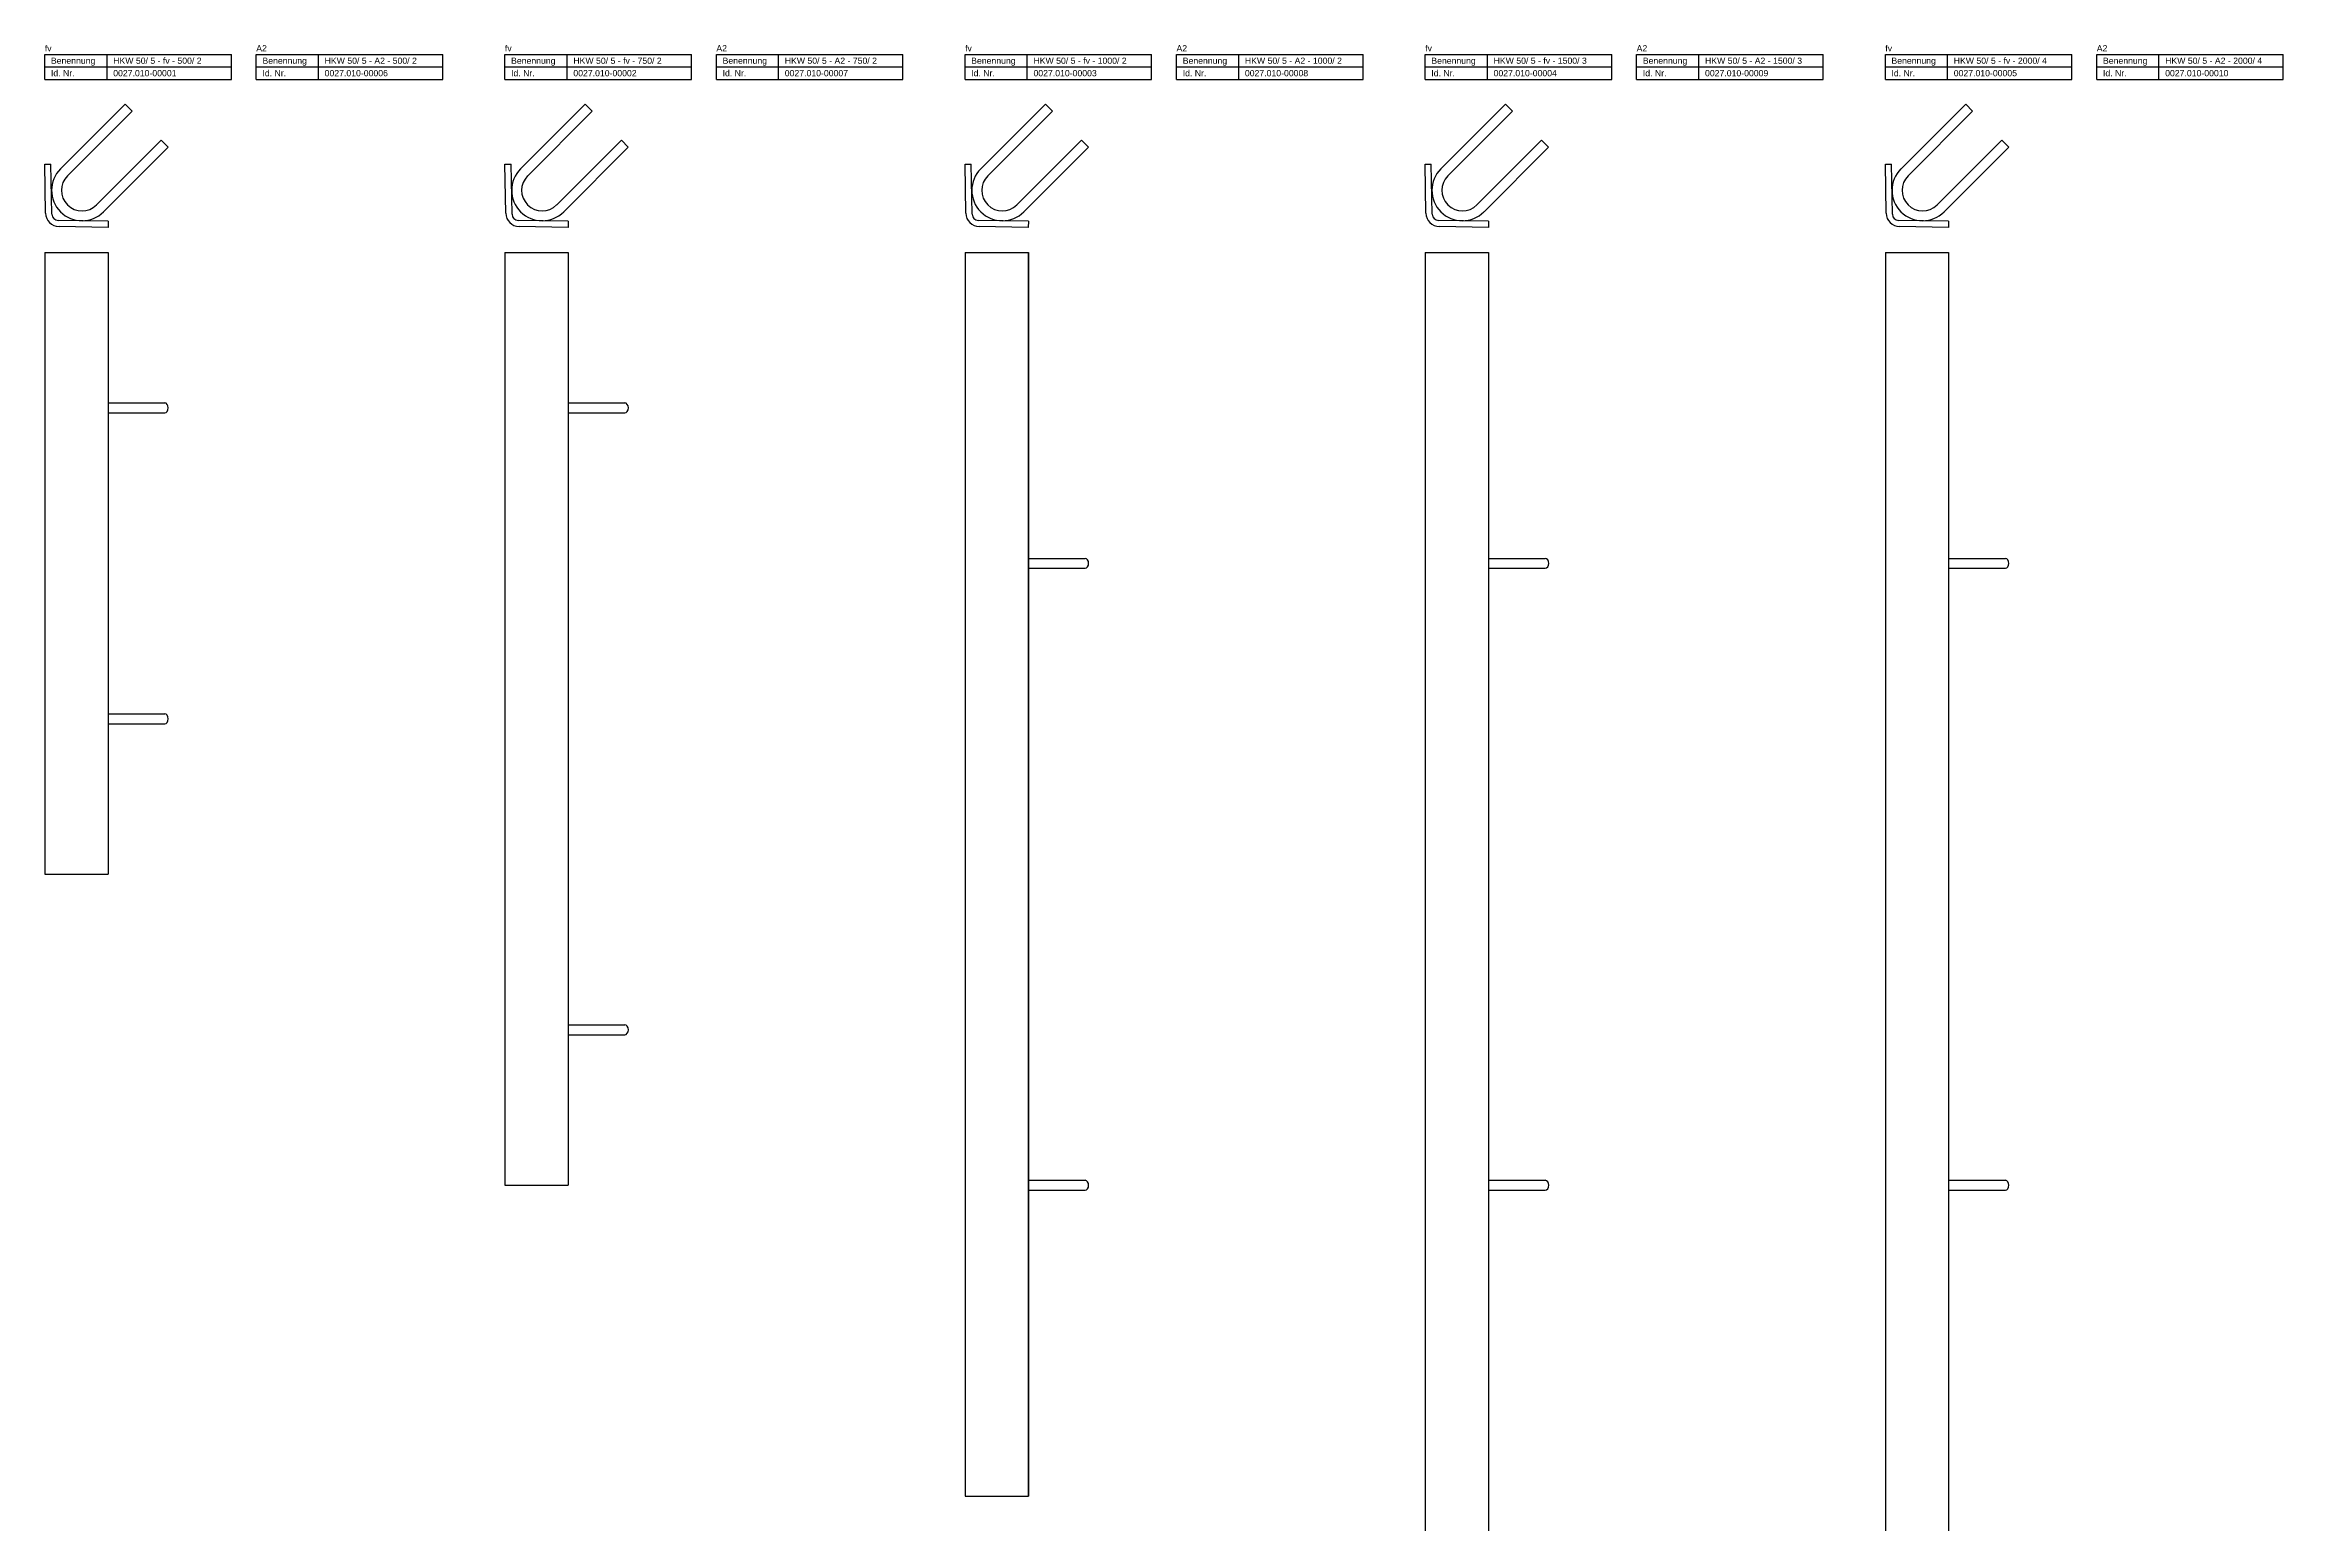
# Model space of a CAD drawing. Header units: millimetres. Extents: x 1092 to 2892, y 407 to 2574.
# Drawn here: x 1092 to 2892, y 1385 to 2574 of the extents above; entities that cross this region are included whole.
import ezdxf

# ---------------------------------------------------------------- set-up
doc = ezdxf.new("R2010")
doc.units = ezdxf.units.MM
doc.header["$LTSCALE"] = 5
doc.layers.add('HALFEN', color=2, linetype='CONTINUOUS')
doc.styles.add('ARIAL50', font='ARIAL.TTF', dxfattribs={"height": 5})

msp = doc.modelspace()

# ---------------------------------------------------------------- linework, layer by layer
at = {"layer": 'HALFEN'}
for p, q in [((1092.3, 2566.2), (1242.3, 2566.2)), ((1092.3, 2546.2), (1092.3, 2566.2)), ((1092.3, 2556.2), (1242.3, 2556.2)), ((1142.3, 2546.2), (1142.3, 2566.2)), ((1242.3, 2546.2), (1242.3, 2566.2)), ((1262.3, 2566.2), (1412.3, 2566.2)), ((1262.3, 2546.2), (1262.3, 2566.2)), ((1262.3, 2556.2), (1412.3, 2556.2)), ((1312.3, 2546.2), (1312.3, 2566.2)), ((1412.3, 2546.2), (1412.3, 2566.2)), ((1462.3, 2566.2), (1612.3, 2566.2)), ((1462.3, 2546.2), (1462.3, 2566.2)), ((1462.3, 2556.2), (1612.3, 2556.2)), ((1512.3, 2546.2), (1512.3, 2566.2)), ((1612.3, 2546.2), (1612.3, 2566.2)), ((1632.3, 2566.2), (1782.3, 2566.2)), ((1632.3, 2546.2), (1632.3, 2566.2)), ((1632.3, 2556.2), (1782.3, 2556.2)), ((1682.3, 2546.2), (1682.3, 2566.2)), ((1782.3, 2546.2), (1782.3, 2566.2)), ((1832.3, 2566.2), (1982.3, 2566.2)), ((1832.3, 2546.2), (1832.3, 2566.2)), ((1832.3, 2556.2), (1982.3, 2556.2)), ((1882.3, 2546.2), (1882.3, 2566.2)), ((1982.3, 2546.2), (1982.3, 2566.2)), ((2002.3, 2566.2), (2152.3, 2566.2)), ((2002.3, 2546.2), (2002.3, 2566.2)), ((2002.3, 2556.2), (2152.3, 2556.2)), ((2052.3, 2546.2), (2052.3, 2566.2)), ((2152.3, 2546.2), (2152.3, 2566.2)), ((2202.3, 2566.2), (2352.3, 2566.2)), ((2202.3, 2546.2), (2202.3, 2566.2)), ((2202.3, 2556.2), (2352.3, 2556.2)), ((2252.3, 2546.2), (2252.3, 2566.2)), ((2352.3, 2546.2), (2352.3, 2566.2)), ((2372.3, 2566.2), (2522.3, 2566.2)), ((2372.3, 2546.2), (2372.3, 2566.2)), ((2372.3, 2556.2), (2522.3, 2556.2)), ((2422.3, 2546.2), (2422.3, 2566.2)), ((2522.3, 2546.2), (2522.3, 2566.2)), ((2572.3, 2566.2), (2722.3, 2566.2)), ((2572.3, 2546.2), (2572.3, 2566.2)), ((2572.3, 2556.2), (2722.3, 2556.2)), ((2622.3, 2546.2), (2622.3, 2566.2)), ((2722.3, 2546.2), (2722.3, 2566.2)), ((2742.3, 2566.2), (2892.3, 2566.2)), ((2742.3, 2546.2), (2742.3, 2566.2)), ((2742.3, 2556.2), (2892.3, 2556.2)), ((2792.3, 2546.2), (2792.3, 2566.2)), ((2892.3, 2546.2), (2892.3, 2566.2)), ((1092.3, 2546.2), (1242.3, 2546.2)), ((1262.3, 2546.2), (1412.3, 2546.2)), ((1462.3, 2546.2), (1612.3, 2546.2)), ((1632.3, 2546.2), (1782.3, 2546.2)), ((1832.3, 2546.2), (1982.3, 2546.2)), ((2002.3, 2546.2), (2152.3, 2546.2)), ((2202.3, 2546.2), (2352.3, 2546.2)), ((2372.3, 2546.2), (2522.3, 2546.2)), ((2572.3, 2546.2), (2722.3, 2546.2)), ((2742.3, 2546.2), (2892.3, 2546.2)), ((1104.9, 2474.3), (1156.9, 2526.2)), ((1110.6, 2468.6), (1162.5, 2520.6)), ((1162.5, 2520.6), (1156.9, 2526.2)), ((1474.9, 2474.3), (1526.9, 2526.2)), ((1480.6, 2468.6), (1532.5, 2520.6)), ((1532.5, 2520.6), (1526.9, 2526.2)), ((1844.9, 2474.3), (1896.9, 2526.2)), ((1850.6, 2468.6), (1902.5, 2520.6)), ((1902.5, 2520.6), (1896.9, 2526.2)), ((2214.9, 2474.3), (2266.9, 2526.2)), ((2220.6, 2468.6), (2272.5, 2520.6)), ((2272.5, 2520.6), (2266.9, 2526.2)), ((2584.9, 2474.3), (2636.9, 2526.2)), ((2590.6, 2468.6), (2642.5, 2520.6)), ((2642.5, 2520.6), (2636.9, 2526.2)), ((1133.9, 2445.3), (1185.9, 2497.3)), ((1139.6, 2439.6), (1191.5, 2491.6)), ((1191.5, 2491.6), (1185.9, 2497.3)), ((1503.9, 2445.3), (1555.9, 2497.3)), ((1509.6, 2439.6), (1561.5, 2491.6)), ((1561.5, 2491.6), (1555.9, 2497.3)), ((1873.9, 2445.3), (1925.9, 2497.3)), ((1879.6, 2439.6), (1931.5, 2491.6)), ((1931.5, 2491.6), (1925.9, 2497.3)), ((2243.9, 2445.3), (2295.9, 2497.3)), ((2249.6, 2439.6), (2301.5, 2491.6)), ((2301.5, 2491.6), (2295.9, 2497.3)), ((2613.9, 2445.3), (2665.9, 2497.3)), ((2619.6, 2439.6), (2671.5, 2491.6)), ((2671.5, 2491.6), (2665.9, 2497.3)), ((1092.3, 2478), (1097.2, 2478)), ((1092.9, 2438.6), (1092.3, 2478)), ((1098, 2437.7), (1097.2, 2478)), ((1462.9, 2438.6), (1462.3, 2478)), ((1462.3, 2478), (1467.2, 2478)), ((1468, 2437.7), (1467.2, 2478)), ((1832.9, 2438.6), (1832.3, 2478)), ((1832.3, 2478), (1837.2, 2478)), ((1838, 2437.7), (1837.2, 2478)), ((2202.9, 2438.6), (2202.3, 2478)), ((2202.3, 2478), (2207.2, 2478)), ((2208, 2437.7), (2207.2, 2478)), ((2572.9, 2438.6), (2572.3, 2478)), ((2572.3, 2478), (2577.2, 2478)), ((2578, 2437.7), (2577.2, 2478)), ((1143.2, 2432.1), (1102.9, 2432.8)), ((1143.2, 2432.1), (1143.1, 2427.1)), ((1513.2, 2432.1), (1472.9, 2432.8)), ((1513.2, 2432.1), (1513.1, 2427.1)), ((1883.2, 2432.1), (1842.9, 2432.8)), ((1883.2, 2432.1), (1883.1, 2427.1)), ((2253.2, 2432.1), (2212.9, 2432.8)), ((2253.2, 2432.1), (2253.1, 2427.1)), ((2623.2, 2432.1), (2582.9, 2432.8)), ((2623.2, 2432.1), (2623.1, 2427.1)), ((1143.1, 2427.1), (1103.7, 2427.8)), ((1513.1, 2427.1), (1473.7, 2427.8)), ((1883.1, 2427.1), (1843.7, 2427.8)), ((2253.1, 2427.1), (2213.7, 2427.8)), ((2623.1, 2427.1), (2583.7, 2427.8)), ((1092.3, 2407.1), (1092.3, 1907.1)), ((1092.3, 2407.1), (1143.2, 2407.1)), ((1143.1, 2407.1), (1143.1, 1907.1)), ((1143.2, 2407.1), (1143.2, 1907.1)), ((1462.3, 2407.1), (1513.2, 2407.1)), ((1462.3, 2407.1), (1462.3, 1657.1)), ((1513.1, 2407.1), (1513.1, 1657.1)), ((1513.2, 2407.1), (1513.2, 1657.1)), ((1832.3, 2407.1), (1832.3, 1407.1)), ((1832.3, 2407.1), (1883.2, 2407.1)), ((1883.1, 2407.1), (1883.1, 1407.1)), ((1883.2, 2407.1), (1883.2, 1407.1)), ((2202.3, 2407.1), (2202.3, 907.1)), ((2202.3, 2407.1), (2253.2, 2407.1)), ((2253.1, 2407.1), (2253.1, 907.1)), ((2253.2, 2407.1), (2253.2, 907.1)), ((2572.3, 2407.1), (2572.3, 407.1)), ((2572.3, 2407.1), (2623.2, 2407.1)), ((2623.1, 2407.1), (2623.1, 407.1)), ((2623.2, 2407.1), (2623.2, 407.1)), ((1143.1, 2286.1), (1188.7, 2286.1)), ((1513.1, 2286.1), (1558.7, 2286.1)), ((1143.1, 2278.1), (1188.7, 2278.1)), ((1513.1, 2278.1), (1558.7, 2278.1)), ((1883.2, 2161.1), (1928.8, 2161.1)), ((2253.2, 2161.1), (2298.8, 2161.1)), ((2623.2, 2161.1), (2668.8, 2161.1)), ((1883.2, 2153.1), (1928.8, 2153.1)), ((2253.2, 2153.1), (2298.8, 2153.1)), ((2623.2, 2153.1), (2668.8, 2153.1)), ((1143.1, 2036.1), (1188.7, 2036.1)), ((1143.1, 2028.1), (1188.7, 2028.1)), ((1092.3, 1907.1), (1143.2, 1907.1)), ((1513.1, 1786.1), (1558.7, 1786.1)), ((1513.1, 1778.1), (1558.7, 1778.1)), ((1462.3, 1657.1), (1513.2, 1657.1)), ((1883.2, 1661.1), (1928.8, 1661.1)), ((2253.2, 1661.1), (2298.8, 1661.1)), ((2623.2, 1661.1), (2668.8, 1661.1)), ((1883.2, 1653.1), (1928.8, 1653.1)), ((2253.2, 1653.1), (2298.8, 1653.1)), ((2623.2, 1653.1), (2668.8, 1653.1)), ((1832.3, 1407.1), (1883.2, 1407.1))]:
    msp.add_line(p, q, dxfattribs=at)
for centre, radius, start, end in [((1122.2, 2457), 24.5, 135, 315), ((1122.2, 2457), 16.5, 135, 315), ((1492.2, 2457), 24.5, 135, 315), ((1492.2, 2457), 16.5, 135, 315), ((1862.2, 2457), 24.5, 135, 315), ((1862.2, 2457), 16.5, 135, 315), ((2232.2, 2457), 24.5, 135, 315), ((2232.2, 2457), 16.5, 135, 315), ((2602.2, 2457), 24.5, 135, 315), ((2602.2, 2457), 16.5, 135, 315), ((1103.9, 2438.8), 11, 181, 269), ((1103, 2437.8), 5, 181, 269), ((1473.9, 2438.8), 11, 181, 269), ((1473, 2437.8), 5, 181, 269), ((1843.9, 2438.8), 11, 181, 269), ((1843, 2437.8), 5, 181, 269), ((2213.9, 2438.8), 11, 181, 269), ((2213, 2437.8), 5, 181, 269), ((2583.9, 2438.8), 11, 181, 269), ((2583, 2437.8), 5, 181, 269)]:
    msp.add_arc(centre, radius, start, end, dxfattribs=at)
for centre in [(1188.7, 2282.1), (1558.7, 2282.1), (1928.8, 2157.1), (2298.8, 2157.1), (2668.8, 2157.1), (1188.7, 2032.1), (1558.7, 1782.1), (1928.8, 1657.1), (2298.8, 1657.1), (2668.8, 1657.1)]:
    msp.add_ellipse(centre, major_axis=(0, 4), ratio=0.707107, start_param=3.141593, end_param=6.283185, dxfattribs=at)

# ---------------------------------------------------------------- texts
at = {"layer": 'HALFEN', "style": 'ARIAL50'}
for s, p in [('fv', (1092.3, 2568.7)), ('fv', (1462.3, 2568.7)), ('fv', (1832.3, 2568.7)), ('fv', (2202.3, 2568.7)), ('fv', (2572.3, 2568.7)), ('Benennung', (1097.2, 2558.7)), ('HKW 50/ 5 - fv - 500/ 2', (1147.3, 2558.7)), ('A2', (1262.3, 2568.7)), ('Benennung', (1267.3, 2558.7)), ('HKW 50/ 5 - A2 - 500/ 2', (1317.3, 2558.7)), ('Benennung', (1467.2, 2558.7)), ('HKW 50/ 5 - fv - 750/ 2', (1517.3, 2558.7)), ('A2', (1632.3, 2568.7)), ('Benennung', (1637.3, 2558.7)), ('HKW 50/ 5 - A2 - 750/ 2', (1687.3, 2558.7)), ('Benennung', (1837.2, 2558.7)), ('HKW 50/ 5 - fv - 1000/ 2', (1887.3, 2558.7)), ('A2', (2002.3, 2568.7)), ('Benennung', (2007.3, 2558.7)), ('HKW 50/ 5 - A2 - 1000/ 2', (2057.3, 2558.7)), ('Benennung', (2207.2, 2558.7)), ('HKW 50/ 5 - fv - 1500/ 3', (2257.3, 2558.7)), ('A2', (2372.3, 2568.7)), ('Benennung', (2377.3, 2558.7)), ('HKW 50/ 5 - A2 - 1500/ 3', (2427.3, 2558.7)), ('Benennung', (2577.2, 2558.7)), ('HKW 50/ 5 - fv - 2000/ 4', (2627.3, 2558.7)), ('A2', (2742.3, 2568.7)), ('Benennung', (2747.3, 2558.7)), ('HKW 50/ 5 - A2 - 2000/ 4', (2797.3, 2558.7)), ('Id. Nr.', (1097.2, 2548.7)), ('0027.010-00001', (1147.3, 2548.7)), ('Id. Nr.', (1267.3, 2548.7)), ('0027.010-00006', (1317.3, 2548.7)), ('Id. Nr.', (1467.2, 2548.7)), ('0027.010-00002', (1517.3, 2548.7)), ('Id. Nr.', (1637.3, 2548.7)), ('0027.010-00007', (1687.3, 2548.7)), ('Id. Nr.', (1837.2, 2548.7)), ('0027.010-00003', (1887.3, 2548.7)), ('Id. Nr.', (2007.3, 2548.7)), ('0027.010-00008', (2057.3, 2548.7)), ('Id. Nr.', (2207.2, 2548.7)), ('0027.010-00004', (2257.3, 2548.7)), ('Id. Nr.', (2377.3, 2548.7)), ('0027.010-00009', (2427.3, 2548.7)), ('Id. Nr.', (2577.2, 2548.7)), ('0027.010-00005', (2627.3, 2548.7)), ('Id. Nr.', (2747.3, 2548.7)), ('0027.010-00010', (2797.3, 2548.7))]:
    msp.add_text(s, height=5, dxfattribs=at).set_placement(p)

doc.saveas('drawing.dxf')
